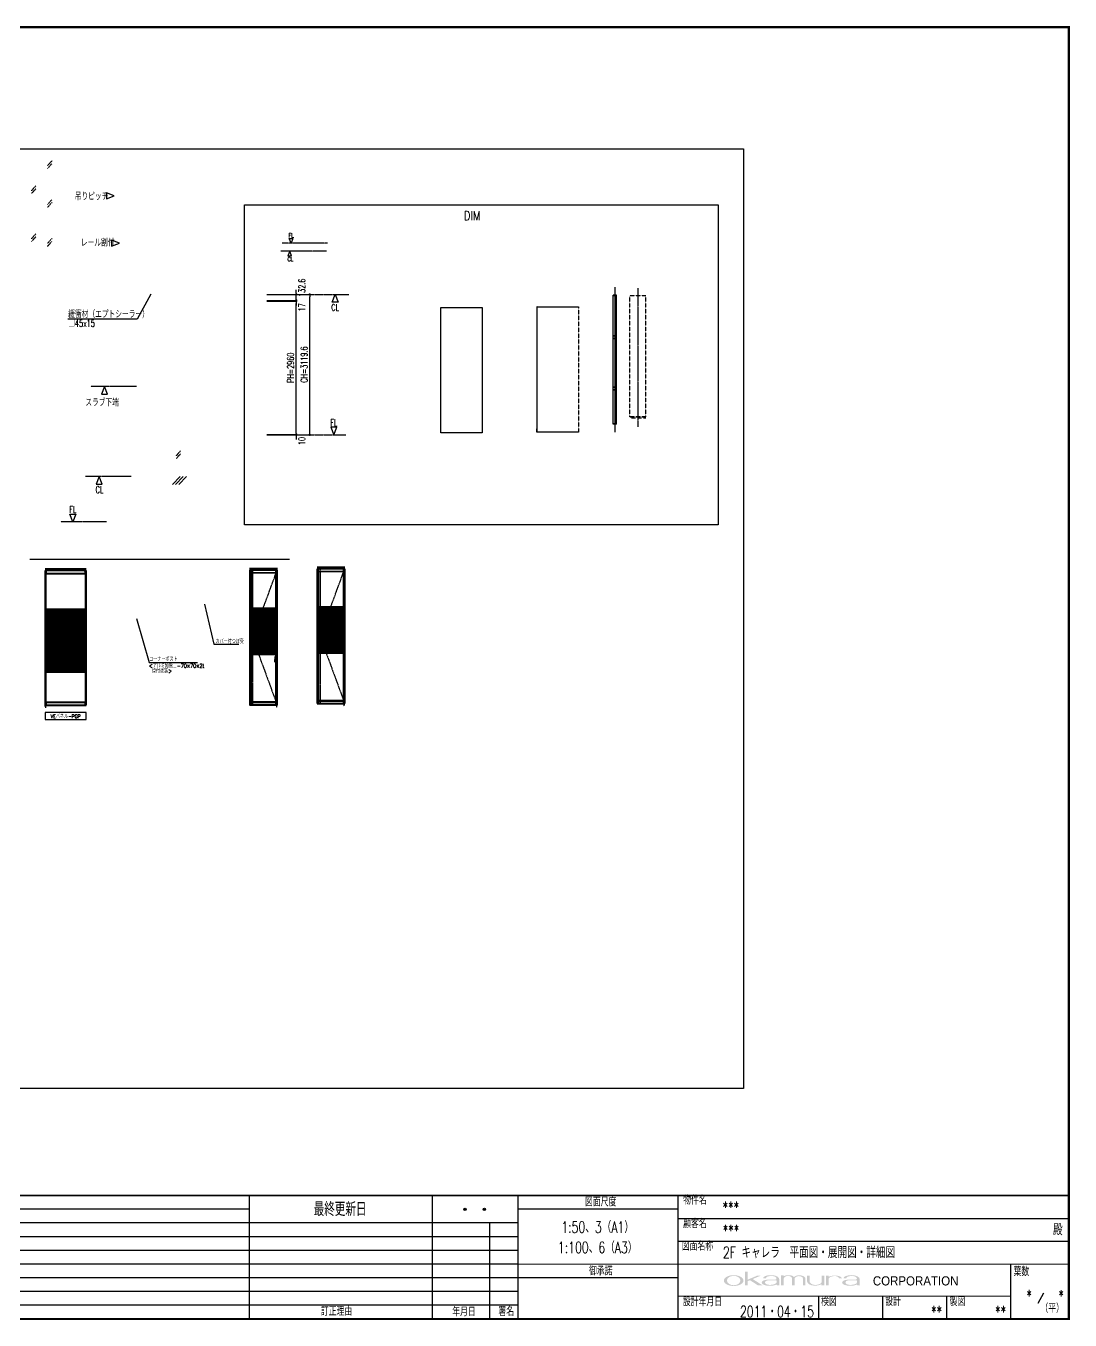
# Model space of a CAD drawing. Header units: inches. Extents: x 8146 to 48346, y -8221 to 20079.
# Drawn here: x 25509 to 48346, y -8221 to 20079 of the extents above; entities that cross this region are included whole.
import ezdxf
from ezdxf.enums import TextEntityAlignment as Align

# ---------------------------------------------------------------- set-up
doc = ezdxf.new("R2010")
doc.units = ezdxf.units.IN
doc.header["$LTSCALE"] = 10
doc.header["$MEASUREMENT"] = 0
for name, pattern in [('CENTER', [2, 1.25, -0.25, 0.25, -0.25]), ('DASHED2', [9.525, 6.35, -3.175]), ('HIDDEN', [0.375, 0.25, -0.125]), ('PHANTOM', [2.5, 1.25, -0.25, 0.25, -0.25, 0.25, -0.25])]:
    doc.linetypes.add(name, pattern=pattern)
for name, color, linetype in [('_P14_文字', 3, 'Continuous'), ('_P14_製品', 4, 'Continuous'), ('_P14_製品寸法', 9, 'Continuous'), ('_ハッチング', 7, 'Continuous'), ('_図面枠', 7, 'Continuous'), ('_基準', 1, 'CENTER'), ('_文字', 3, 'Continuous'), ('_製品', 4, 'Continuous'), ('_製品芯線', 1, 'CENTER'), ('_躯体', 8, 'PHANTOM'), ('P14_文字', 3, 'Continuous'), ('P14_製品寸法', 9, 'Continuous')]:
    doc.layers.add(name, color=color, linetype=linetype)
doc.styles.add('OKAMURA', font='simplex8.shx', dxfattribs={"width": 0.7, "bigfont": 'BIGFONT.shx'})
doc.styles.get("Standard").update_dxf_attribs({"font": 'arial.ttf'})
doc.dimstyles.new('OKAMURA-030', dxfattribs={"dimscale": 30, "dimtxt": 3, "dimasz": 1, "dimexe": 0, "dimexo": 3, "dimgap": 1, "dimtad": 1, "dimdec": 1, "dimdsep": 46, "dimtxsty": 'OKAMURA', "dimblk1": 'DOT', "dimblk2": 'DOT', "dimsah": 1, "dimcen": 0, "dimclrt": 3, "dimazin": 0, "dimtfac": 1, "dimtdec": 1, "dimtix": 1, "dimtmove": 2, "dimatfit": 3, "dimfxl": 0, "dimtolj": 1, "dimarcsym": 0})
doc.dimstyles.new('OKAMURA-050', dxfattribs={"dimscale": 50, "dimtxt": 3, "dimasz": 1, "dimexe": 0, "dimexo": 3, "dimgap": 1, "dimtad": 1, "dimdec": 8, "dimdsep": 46, "dimtxsty": 'OKAMURA', "dimblk1": 'DOT', "dimblk2": 'DOT', "dimsah": 1, "dimcen": 0, "dimclrt": 3, "dimadec": 0, "dimazin": 0, "dimtfac": 1, "dimtdec": 8, "dimtix": 1, "dimtmove": 2, "dimatfit": 3, "dimfxl": 1, "dimtolj": 1, "dimarcsym": 0})
pattern_1 = [(90, (-35, 0), (-15.9, 3e-15), [])]

# ---------------------------------------------------------------- blocks, each defined once
blk = doc.blocks.new('P14_FL_TEXT')
at = {"layer": '_基準'}
blk.add_line((0, 0), (-1000, 0), dxfattribs=at)
at = {"layer": 'P14_文字'}
blk.add_lwpolyline([(-800, 0), (-840, 102), (-760, 102)], close=True, dxfattribs=at)
at = {"layer": 'P14_文字', "lineweight": 13, "style": 'OKAMURA', "width": 0.7}
blk.add_text('FL', height=90, dxfattribs=at).set_placement((-797, 128), align=Align.CENTER)
blk = doc.blocks.new('P14_CL_TEXT')
at = {"layer": '_基準'}
blk.add_line((0, 0), (-1000, 0), dxfattribs=at)
at = {"layer": 'P14_文字'}
blk.add_lwpolyline([(-800, 0), (-840, -102), (-760, -102)], close=True, dxfattribs=at)
at = {"layer": 'P14_文字', "lineweight": 13, "style": 'OKAMURA', "width": 0.7}
blk.add_text('CL', height=90, dxfattribs=at).set_placement((-788, -218), align=Align.CENTER)
blk = doc.blocks.new('_DOT')
at = {"color": 0, "linetype": 'ByBlock'}
blk.add_line((-0.5, 0), (-1, 0), dxfattribs=at)
at = {"color": 0, "linetype": 'ByBlock', "const_width": 0.5}
blk.add_lwpolyline([(-0.25, 0, 1), (0.25, 0, 1)], format="xyb", close=True, dxfattribs=at)
blk = doc.blocks.new('*D66')
at = {"layer": '_P14_製品寸法', "color": 0, "lineweight": -2, "transparency": 16777216}
for p, q in [((150, 10), (800, 10)), ((800, 60), (800, 110)), ((800, 0), (800, 10)), ((150, 0), (800, 0)), ((800, -50), (800, -100))]:
    blk.add_line(p, q, dxfattribs=at)
at = {"layer": 'Defpoints', "color": 0, "transparency": 16777216}
for p in [(0, 10), (0, 0), (800, 10)]:
    blk.add_point(p, dxfattribs=at)
at = {"layer": '_P14_製品寸法', "color": 0, "lineweight": -2, "transparency": 16777216, "xscale": 50, "yscale": 50, "zscale": 50}
for p, rotation in [((800, 10), 270), ((800, 0), 90)]:
    blk.add_blockref('_DOT', p, dxfattribs=dict(at, rotation=rotation))
at = {"layer": '_P14_製品寸法', "color": 3, "transparency": 16777216, "insert": (925, -137.5), "char_height": 150, "attachment_point": 5, "rotation": 90, "style": 'OKAMURA'}
blk.add_mtext('\\A1;10', dxfattribs=at)
blk = doc.blocks.new('*D67')
at = {"layer": '_P14_製品寸法', "color": 0, "lineweight": -2, "transparency": 16777216}
for p, q in [((150, 2970), (800, 2970)), ((800, 60), (800, 2920)), ((150, 10), (800, 10))]:
    blk.add_line(p, q, dxfattribs=at)
at = {"layer": 'Defpoints', "color": 0, "transparency": 16777216}
for p in [(0, 2970), (800, 2970), (0, 10)]:
    blk.add_point(p, dxfattribs=at)
at = {"layer": '_P14_製品寸法', "color": 0, "lineweight": -2, "transparency": 16777216, "xscale": 50, "yscale": 50, "zscale": 50}
for p, rotation in [((800, 2970), 90), ((800, 10), 270)]:
    blk.add_blockref('_DOT', p, dxfattribs=dict(at, rotation=rotation))
at = {"layer": '_P14_製品寸法', "color": 3, "transparency": 16777216, "insert": (675, 1490), "char_height": 150, "attachment_point": 5, "rotation": 90, "style": 'OKAMURA'}
blk.add_mtext('\\A1;PH=2960', dxfattribs=at)
blk = doc.blocks.new('*D68')
at = {"layer": '_P14_製品寸法', "color": 0, "lineweight": -2, "transparency": 16777216}
for p, q in [((150, 3119.628), (1100, 3119.628)), ((1100, 50), (1100, 3069.628)), ((150, 0), (1100, 0))]:
    blk.add_line(p, q, dxfattribs=at)
at = {"layer": 'Defpoints', "color": 0, "transparency": 16777216}
for p in [(0, 3119.628), (1100, 3119.628), (0, 0)]:
    blk.add_point(p, dxfattribs=at)
at = {"layer": '_P14_製品寸法', "color": 0, "lineweight": -2, "transparency": 16777216, "xscale": 50, "yscale": 50, "zscale": 50}
for p, rotation in [((1100, 3119.628), 90), ((1100, 0), 270)]:
    blk.add_blockref('_DOT', p, dxfattribs=dict(at, rotation=rotation))
at = {"layer": '_P14_製品寸法', "color": 3, "transparency": 16777216, "insert": (975, 1559.814), "char_height": 150, "attachment_point": 5, "rotation": 90, "style": 'OKAMURA'}
blk.add_mtext('\\A1;CH=3119.6', dxfattribs=at)
blk = doc.blocks.new('*D69')
at = {"layer": '_P14_製品寸法', "color": 0, "lineweight": -2, "transparency": 16777216}
for p, q in [((150, 2987), (800, 2987)), ((150, 2970), (800, 2970)), ((800, 3037), (800, 3087)), ((800, 2970), (800, 2987)), ((800, 2920), (800, 2870))]:
    blk.add_line(p, q, dxfattribs=at)
at = {"layer": 'Defpoints', "color": 0, "transparency": 16777216}
for p in [(0, 2987), (0, 2970), (800, 2987)]:
    blk.add_point(p, dxfattribs=at)
at = {"layer": '_P14_製品寸法', "color": 0, "lineweight": -2, "transparency": 16777216, "xscale": 50, "yscale": 50, "zscale": 50}
for p, rotation in [((800, 2987), 270), ((800, 2970), 90)]:
    blk.add_blockref('_DOT', p, dxfattribs=dict(at, rotation=rotation))
at = {"layer": '_P14_製品寸法', "color": 3, "transparency": 16777216, "insert": (925, 2832.5), "char_height": 150, "attachment_point": 5, "rotation": 90, "style": 'OKAMURA'}
blk.add_mtext('\\A1;17', dxfattribs=at)
blk = doc.blocks.new('*D70')
at = {"layer": '_P14_製品寸法', "color": 0, "lineweight": -2, "transparency": 16777216}
for p, q in [((800, 3169.628), (800, 3219.628)), ((150, 3119.628), (800, 3119.628)), ((150, 2987), (800, 2987)), ((800, 2987), (800, 3119.628)), ((800, 2937), (800, 2887))]:
    blk.add_line(p, q, dxfattribs=at)
at = {"layer": 'Defpoints', "color": 0, "transparency": 16777216}
for p in [(0, 3119.628), (0, 2987), (800, 3119.628)]:
    blk.add_point(p, dxfattribs=at)
at = {"layer": '_P14_製品寸法', "color": 0, "lineweight": -2, "transparency": 16777216, "xscale": 50, "yscale": 50, "zscale": 50}
for p, rotation in [((800, 3119.628), 270), ((800, 2987), 90)]:
    blk.add_blockref('_DOT', p, dxfattribs=dict(at, rotation=rotation))
at = {"layer": '_P14_製品寸法', "color": 3, "transparency": 16777216, "insert": (925, 3267.128), "char_height": 150, "attachment_point": 5, "rotation": 90, "style": 'OKAMURA'}
blk.add_mtext('\\A1;132.6', dxfattribs=at)
blk = doc.blocks.new('*U59')
at = {"layer": '_P14_製品'}
blk.add_lwpolyline([(904, 0), (0, 0), (0, 2745), (904, 2745)], close=True, dxfattribs=at)
blk = doc.blocks.new('*U41')
at = {"layer": '_P14_製品', "linetype": 'HIDDEN'}
blk.add_line((904, 2745), (904, 0), dxfattribs=at)
at = {"layer": '_P14_製品'}
for points in [[(0, 2745), (-7, 2745), (-7, 2670), (0, 2670)], [(904, 0), (0, 0), (0, 2745), (904, 2745)], [(0, 0), (-7, 0), (-7, 75), (0, 75)]]:
    blk.add_lwpolyline(points, dxfattribs=at)
blk = doc.blocks.new('*U43')
at = {"color": 1}
blk.add_line((0, 2993), (0, -173), dxfattribs=at)
at = {"layer": '_P14_製品'}
for p, q in [((-35, 0), (-35, 2820)), ((35, 0), (35, 2820)), ((35, 1891), (-35, 1936)), ((35, 1836), (-35, 1881)), ((-35, 821), (35, 776)), ((-35, 766), (35, 721))]:
    blk.add_line(p, q, dxfattribs=at)
blk.add_lwpolyline([(35, 0), (-35, 0)], dxfattribs=at)
at = {"layer": '_製品', "color": 8, "linetype": 'HIDDEN'}
for p, q in [((35, 2800), (-35, 2800)), ((-20, 2820), (-20, 2800)), ((20, 2800), (20, 2820)), ((-35, 20), (35, 20)), ((-20, 20), (-20, 0)), ((20, 0), (20, 20))]:
    blk.add_line(p, q, dxfattribs=at)
at = {"layer": '_製品'}
blk.add_lwpolyline([(35, 2820), (-35, 2820)], dxfattribs=at)
blk = doc.blocks.new('*U45')
at = {"layer": '_製品', "color": 5, "linetype": 'HIDDEN'}
for p, q in [((0, 25), (0, 2666)), ((352, 25), (352, 2666))]:
    blk.add_line(p, q, dxfattribs=at)
for points in [[(352, 2666), (0, 2666)], [(352, 25), (0, 25)], [(0, 0), (352, 0)]]:
    blk.add_lwpolyline(points, dxfattribs=at)
at = {"layer": '_製品芯線'}
blk.add_line((176, 2838), (176, -198), dxfattribs=at)
blk = doc.blocks.new('PARTITION_FLOOR')
for p, q in [((108, 172), (-64, 0)), ((172, 172), (0, 0)), ((247, 172), (75, 0))]:
    blk.add_line(p, q)
blk = doc.blocks.new('*U54')
blk.add_line((0, 0), (5682, 0))
blk = doc.blocks.new('*U85')
blk.add_line((0, 0), (-175, 0))
at = {"layer": '_P14_文字'}
blk.add_lwpolyline([(-736, 0), (-804, 170), (-669, 170)], close=True, dxfattribs=at)
at = {"layer": '_P14_製品寸法', "color": 1, "linetype": 'CENTER'}
blk.add_line((0, 0), (-1000, 0), dxfattribs=at)
at = {"layer": '_P14_文字', "lineweight": 13, "style": 'OKAMURA', "width": 0.7}
blk.add_text('FL', height=150, dxfattribs=at).set_placement((-736, 270), align=Align.MIDDLE)
blk = doc.blocks.new('*U84')
at = {"layer": '_P14_文字'}
blk.add_lwpolyline([(-700, 0), (-767, -170), (-633, -170)], close=True, dxfattribs=at)
at = {"layer": '_基準'}
blk.add_line((0, 0), (-1000, 0), dxfattribs=at)
at = {"layer": '_P14_文字', "lineweight": 13, "style": 'OKAMURA', "width": 0.7}
blk.add_text('CL', height=150, dxfattribs=at).set_placement((-779, -364))
blk = doc.blocks.new('P_RAIL_LABEL')
at = {"layer": '_P14_文字'}
blk.add_lwpolyline([(0, 0), (-171, 67), (-171, -67)], close=True, dxfattribs=at)
at = {"layer": '_P14_文字', "lineweight": 13, "style": 'OKAMURA', "width": 0.7}
blk.add_text('レール割付', height=150, dxfattribs=at).set_placement((-842, -70))
blk = doc.blocks.new('P_ROD_LABEL')
at = {"layer": '_P14_文字'}
blk.add_lwpolyline([(0, 0), (-170, 67), (-170, -67)], close=True, dxfattribs=at)
at = {"layer": '_P14_文字', "lineweight": 13, "style": 'OKAMURA', "width": 0.7}
blk.add_text('吊りピッチ', height=150, dxfattribs=at).set_placement((-497, 0), align=Align.MIDDLE)
blk = doc.blocks.new('*U86')
at = {"layer": '_P14_文字'}
blk.add_lwpolyline([(-700, 0), (-767, -170), (-633, -170)], close=True, dxfattribs=at)
at = {"layer": '_基準'}
blk.add_line((0, 0), (-1000, 0), dxfattribs=at)
at = {"layer": '_P14_文字', "lineweight": 13, "style": 'OKAMURA', "width": 0.7}
blk.add_text('スラブ下端', height=150, dxfattribs=at).set_placement((-1118, -433))
blk = doc.blocks.new('P_WALL')
at = {"layer": '_躯体'}
for p, q in [((0, 63), (-95, -44)), ((0, 0), (-95, -107))]:
    blk.add_line(p, q, dxfattribs=at)
blk = doc.blocks.new('*U58')
for p in [(0, 1500), (0, 450)]:
    blk.add_blockref('P_WALL', p)
blk = doc.blocks.new('p18')
at = {"layer": '_図面枠', "linetype": 'Continuous'}
h = blk.add_hatch(color=7, dxfattribs=at)
edge = h.paths.add_edge_path()
edge.add_ellipse((656.35, 16.81), major_axis=(-4.3, 0), ratio=0.54777, start_angle=0, end_angle=360)
edge = h.paths.add_edge_path(flags=16)
edge.add_ellipse((656.35, 16.81), major_axis=(-2.96, 0), ratio=0.693584, start_angle=0, end_angle=360)
h.paths.add_polyline_path([(664.66, 17.47), (668.1, 18.92), (666.56, 18.92), (662.5, 17.2), (662.51, 20.72), (661.35, 20.72), (661.35, 14.72), (662.51, 14.72), (662.51, 16.55), (663.49, 16.97), (666.91, 14.72), (668.96, 14.72)])
edge = h.paths.add_edge_path()
edge.add_spline(control_points=[(676.26, 15.22), (676.26, 15.22), (676.26, 17.51), (676.26, 17.51)], knot_values=[0, 0, 0, 0, 1, 1, 1, 1], degree=3, periodic=0)
edge.add_spline(control_points=[(676.26, 17.51), (676.26, 18.11), (675.3, 19.17), (672.72, 19.17)], knot_values=[1, 1, 1, 1, 2, 2, 2, 2], degree=3, periodic=0)
edge.add_spline(control_points=[(672.72, 19.17), (670.78, 19.17), (669.21, 18.67), (669.21, 17.73)], knot_values=[2, 2, 2, 2, 3, 3, 3, 3], degree=3, periodic=0)
edge.add_line((669.21, 17.73), (670.42, 17.73))
edge.add_spline(control_points=[(670.42, 17.73), (670.42, 17.89), (670.53, 18.83), (672.75, 18.83)], knot_values=[5, 5, 5, 5, 6, 6, 6, 6], degree=3, periodic=0)
edge.add_spline(control_points=[(672.75, 18.83), (674.87, 18.83), (674.98, 18.01), (675.06, 17.73)], knot_values=[6, 6, 6, 6, 7, 7, 7, 7], degree=3, periodic=0)
edge.add_spline(control_points=[(675.06, 17.73), (675.06, 17.73), (675.11, 17.5), (675.02, 17.39)], knot_values=[7, 7, 7, 7, 8, 8, 8, 8], degree=3, periodic=0)
edge.add_spline(control_points=[(675.02, 17.39), (674.89, 17.22), (674.39, 17.22), (674.39, 17.22)], knot_values=[8, 8, 8, 8, 9, 9, 9, 9], degree=3, periodic=0)
edge.add_spline(control_points=[(674.39, 17.22), (673.93, 17.13), (670.82, 17.15), (670.82, 17.15)], knot_values=[9, 9, 9, 9, 10, 10, 10, 10], degree=3, periodic=0)
edge.add_spline(control_points=[(670.82, 17.15), (670.08, 17.15), (668.59, 16.77), (668.59, 15.89)], knot_values=[10, 10, 10, 10, 11, 11, 11, 11], degree=3, periodic=0)
edge.add_spline(control_points=[(668.59, 15.89), (668.59, 15.13), (670.18, 14.52), (672.15, 14.52)], knot_values=[11, 11, 11, 11, 12, 12, 12, 12], degree=3, periodic=0)
edge.add_spline(control_points=[(672.15, 14.52), (673.24, 14.52), (674.22, 14.71), (674.88, 15.01)], knot_values=[12, 12, 12, 12, 13, 13, 13, 13], degree=3, periodic=0)
edge.add_spline(control_points=[(674.88, 15.01), (674.88, 15.01), (675.02, 15.08), (675.06, 14.98)], knot_values=[13, 13, 13, 13, 14, 14, 14, 14], degree=3, periodic=0)
edge.add_spline(control_points=[(675.06, 14.98), (675.09, 14.87), (675.22, 14.75), (675.36, 14.75), (675.51, 14.75), (676.3, 14.75), (676.3, 14.75)], knot_values=[14, 14, 14, 14, 15, 15, 15, 16, 16, 16, 16], degree=3, periodic=0)
edge.add_spline(control_points=[(676.3, 14.75), (676.3, 14.75), (676.37, 14.75), (676.37, 14.79), (676.37, 14.84), (676.26, 15.09), (676.26, 15.22)], knot_values=[16, 16, 16, 16, 17, 17, 17, 18, 18, 18, 18], degree=3, periodic=0)
edge = h.paths.add_edge_path(flags=16)
edge.add_spline(control_points=[(670.06, 15.97), (670.06, 16.26), (670.35, 16.87), (671.31, 16.87)], knot_values=[3, 3, 3, 3, 4, 4, 4, 4], degree=3, periodic=0)
edge.add_spline(control_points=[(671.31, 16.87), (671.31, 16.87), (674.93, 16.87), (674.93, 16.87)], knot_values=[4, 4, 4, 4, 5, 5, 5, 5], degree=3, periodic=0)
edge.add_spline(control_points=[(674.93, 16.87), (675.02, 16.87), (675.09, 16.8), (675.09, 16.72)], knot_values=[5, 5, 5, 5, 6, 6, 6, 6], degree=3, periodic=0)
edge.add_spline(control_points=[(675.09, 16.72), (675.09, 16.72), (675.09, 16.72), (675.09, 16.72)], knot_values=[6, 6, 6, 6, 7, 7, 7, 7], degree=3, periodic=0)
edge.add_spline(control_points=[(675.09, 16.72), (675.09, 16.72), (675.09, 15.97), (675.09, 15.97)], knot_values=[0, 0, 0, 0, 1, 1, 1, 1], degree=3, periodic=0)
edge.add_spline(control_points=[(675.09, 15.97), (675.09, 15.37), (673.57, 14.9), (672.22, 14.9)], knot_values=[1, 1, 1, 1, 2, 2, 2, 2], degree=3, periodic=0)
edge.add_spline(control_points=[(672.22, 14.9), (671.02, 14.9), (670.06, 15.37), (670.06, 15.97)], knot_values=[2, 2, 2, 2, 3, 3, 3, 3], degree=3, periodic=0)
edge = h.paths.add_edge_path()
edge.add_spline(control_points=[(678.22, 17.51), (678.24, 18.31), (679.09, 18.82), (680.09, 18.82)], knot_values=[8, 8, 8, 8, 9, 9, 9, 9], degree=3, periodic=0)
edge.add_spline(control_points=[(680.09, 18.82), (681.11, 18.82), (681.88, 18.27), (681.88, 17.77)], knot_values=[9, 9, 9, 9, 10, 10, 10, 10], degree=3, periodic=0)
edge.add_spline(control_points=[(681.88, 17.77), (681.88, 17.77), (681.88, 14.72), (681.88, 14.72)], knot_values=[10, 10, 10, 10, 11, 11, 11, 11], degree=3, periodic=0)
edge.add_spline(control_points=[(681.88, 14.72), (681.88, 14.72), (682.99, 14.72), (682.99, 14.72)], knot_values=[11, 11, 11, 11, 12, 12, 12, 12], degree=3, periodic=0)
edge.add_spline(control_points=[(682.99, 14.72), (682.99, 14.72), (682.99, 17.65), (682.99, 17.65)], knot_values=[12, 12, 12, 12, 13, 13, 13, 13], degree=3, periodic=0)
edge.add_spline(control_points=[(682.99, 17.65), (682.99, 17.65), (682.99, 17.65), (682.99, 17.65)], knot_values=[13, 13, 13, 13, 13.99999, 13.99999, 13.99999, 13.99999], degree=3, periodic=0)
edge.add_spline(control_points=[(682.99, 17.65), (682.99, 18.08), (683.82, 18.76), (684.83, 18.76)], knot_values=[14, 14, 14, 14, 15, 15, 15, 15], degree=3, periodic=0)
edge.add_spline(control_points=[(684.83, 18.76), (685.85, 18.76), (686.62, 18.31), (686.62, 17.8)], knot_values=[15, 15, 15, 15, 16, 16, 16, 16], degree=3, periodic=0)
edge.add_spline(control_points=[(686.62, 17.8), (686.62, 17.8), (686.62, 14.71), (686.62, 14.71)], knot_values=[16, 16, 16, 16, 17, 17, 17, 17], degree=3, periodic=0)
edge.add_spline(control_points=[(686.62, 14.71), (686.62, 14.71), (687.73, 14.71), (687.73, 14.71)], knot_values=[17, 17, 17, 17, 18, 18, 18, 18], degree=3, periodic=0)
edge.add_spline(control_points=[(687.73, 14.71), (687.73, 14.71), (687.73, 17.81), (687.73, 17.81)], knot_values=[18, 18, 18, 18, 19, 19, 19, 19], degree=3, periodic=0)
edge.add_spline(control_points=[(687.73, 17.81), (687.73, 18.33), (686.53, 19.13), (685.11, 19.13)], knot_values=[19, 19, 19, 19, 20, 20, 20, 20], degree=3, periodic=0)
edge.add_spline(control_points=[(685.11, 19.13), (684.1, 19.13), (683.18, 18.79), (682.75, 18.35)], knot_values=[0, 0, 0, 0, 1, 1, 1, 1], degree=3, periodic=0)
edge.add_spline(control_points=[(682.75, 18.35), (682.32, 18.9), (681.51, 19.16), (680.37, 19.16)], knot_values=[1, 1, 1, 1, 2, 2, 2, 2], degree=3, periodic=0)
edge.add_spline(control_points=[(680.37, 19.16), (679.61, 19.16), (678.81, 19), (678.24, 18.74)], knot_values=[2, 2, 2, 2, 3, 3, 3, 3], degree=3, periodic=0)
edge.add_spline(control_points=[(678.24, 18.74), (678.24, 18.74), (678.24, 19.07), (678.24, 19.07)], knot_values=[3, 3, 3, 3, 4, 4, 4, 4], degree=3, periodic=0)
edge.add_spline(control_points=[(678.24, 19.07), (678.24, 19.07), (677.06, 19.07), (677.06, 19.07)], knot_values=[4, 4, 4, 4, 5, 5, 5, 5], degree=3, periodic=0)
edge.add_spline(control_points=[(677.06, 19.07), (677.06, 19.07), (677.06, 14.72), (677.06, 14.72)], knot_values=[5, 5, 5, 5, 6, 6, 6, 6], degree=3, periodic=0)
edge.add_spline(control_points=[(677.06, 14.72), (677.06, 14.72), (678.22, 14.72), (678.22, 14.72)], knot_values=[6, 6, 6, 6, 7, 7, 7, 7], degree=3, periodic=0)
edge.add_spline(control_points=[(678.22, 14.72), (678.22, 14.72), (678.22, 17.51), (678.22, 17.51)], knot_values=[7, 7, 7, 7, 8, 8, 8, 8], degree=3, periodic=0)
edge = h.paths.add_edge_path()
edge.add_spline(control_points=[(689.57, 16.35), (689.57, 16.35), (689.57, 18.89), (689.57, 18.89)], knot_values=[3, 3, 3, 3, 4, 4, 4, 4], degree=3, periodic=0)
edge.add_spline(control_points=[(689.57, 18.89), (689.57, 18.89), (688.46, 18.89), (688.46, 18.89)], knot_values=[4, 4, 4, 4, 5, 5, 5, 5], degree=3, periodic=0)
edge.add_spline(control_points=[(688.46, 18.89), (688.46, 18.89), (688.46, 16.46), (688.46, 16.46)], knot_values=[5, 5, 5, 5, 6, 6, 6, 6], degree=3, periodic=0)
edge.add_spline(control_points=[(688.46, 16.46), (688.46, 15.53), (689.96, 14.56), (691.9, 14.56)], knot_values=[6, 6, 6, 6, 7, 7, 7, 7], degree=3, periodic=0)
edge.add_spline(control_points=[(691.9, 14.56), (692.86, 14.56), (694.01, 14.84), (694.77, 15.22)], knot_values=[7, 7, 7, 7, 8, 8, 8, 8], degree=3, periodic=0)
edge.add_spline(control_points=[(694.77, 15.22), (694.77, 15.22), (694.76, 14.71), (694.76, 14.71)], knot_values=[8, 8, 8, 8, 9, 9, 9, 9], degree=3, periodic=0)
edge.add_spline(control_points=[(694.76, 14.71), (694.76, 14.71), (695.94, 14.71), (695.94, 14.71)], knot_values=[9, 9, 9, 9, 10, 10, 10, 10], degree=3, periodic=0)
edge.add_spline(control_points=[(695.94, 14.71), (695.94, 14.71), (695.94, 18.89), (695.94, 18.89)], knot_values=[10, 10, 10, 10, 11, 11, 11, 11], degree=3, periodic=0)
edge.add_spline(control_points=[(695.94, 18.89), (695.94, 18.89), (694.78, 18.89), (694.78, 18.89)], knot_values=[11, 11, 11, 11, 12, 12, 12, 12], degree=3, periodic=0)
edge.add_spline(control_points=[(694.78, 18.89), (694.78, 18.89), (694.78, 16.01), (694.78, 16.01)], knot_values=[0, 0, 0, 0, 1, 1, 1, 1], degree=3, periodic=0)
edge.add_spline(control_points=[(694.78, 16.01), (694.69, 15.42), (693.28, 14.88), (692.1, 14.88)], knot_values=[1, 1, 1, 1, 2, 2, 2, 2], degree=3, periodic=0)
edge.add_spline(control_points=[(692.1, 14.88), (690.41, 14.88), (689.57, 15.85), (689.57, 16.35)], knot_values=[2, 2, 2, 2, 3, 3, 3, 3], degree=3, periodic=0)
edge = h.paths.add_edge_path()
edge.add_spline(control_points=[(697.85, 17.5), (697.85, 17.5), (697.86, 17.5), (697.86, 17.5)], knot_values=[6, 6, 6, 6, 6.99999, 6.99999, 6.99999, 6.99999], degree=3, periodic=0)
edge.add_spline(control_points=[(697.86, 17.5), (697.86, 18.11), (699.07, 18.79), (700.55, 18.79)], knot_values=[7, 7, 7, 7, 8, 8, 8, 8], degree=3, periodic=0)
edge.add_spline(control_points=[(700.55, 18.79), (701.81, 18.79), (702.29, 18.22), (702.44, 17.73)], knot_values=[8, 8, 8, 8, 9, 9, 9, 9], degree=3, periodic=0)
edge.add_spline(control_points=[(702.44, 17.73), (702.44, 17.73), (703.75, 17.73), (703.75, 17.73)], knot_values=[9, 9, 9, 9, 10, 10, 10, 10], degree=3, periodic=0)
edge.add_spline(control_points=[(703.75, 17.73), (703.51, 18.42), (702.69, 18.97), (700.56, 18.97)], knot_values=[10, 10, 10, 10, 11, 11, 11, 11], degree=3, periodic=0)
edge.add_spline(control_points=[(700.56, 18.97), (699.45, 18.97), (698.49, 18.76), (697.85, 18.45)], knot_values=[0, 0, 0, 0, 1, 1, 1, 1], degree=3, periodic=0)
edge.add_spline(control_points=[(697.85, 18.45), (697.85, 18.45), (697.85, 18.88), (697.85, 18.88)], knot_values=[1, 1, 1, 1, 2, 2, 2, 2], degree=3, periodic=0)
edge.add_spline(control_points=[(697.85, 18.88), (697.85, 18.88), (696.71, 18.88), (696.71, 18.88)], knot_values=[2, 2, 2, 2, 3, 3, 3, 3], degree=3, periodic=0)
edge.add_spline(control_points=[(696.71, 18.88), (696.71, 18.88), (696.71, 14.72), (696.71, 14.72)], knot_values=[3, 3, 3, 3, 4, 4, 4, 4], degree=3, periodic=0)
edge.add_spline(control_points=[(696.71, 14.72), (696.71, 14.72), (697.85, 14.72), (697.85, 14.72)], knot_values=[4, 4, 4, 4, 5, 5, 5, 5], degree=3, periodic=0)
edge.add_spline(control_points=[(697.85, 14.72), (697.85, 14.72), (697.85, 17.5), (697.85, 17.5)], knot_values=[5, 5, 5, 5, 6, 6, 6, 6], degree=3, periodic=0)
edge = h.paths.add_edge_path()
edge.add_spline(control_points=[(711.44, 15.22), (711.44, 15.22), (711.44, 17.51), (711.44, 17.51)], knot_values=[0, 0, 0, 0, 1, 1, 1, 1], degree=3, periodic=0)
edge.add_spline(control_points=[(711.44, 17.51), (711.44, 18.11), (710.48, 19.17), (707.9, 19.17)], knot_values=[1, 1, 1, 1, 2, 2, 2, 2], degree=3, periodic=0)
edge.add_spline(control_points=[(707.9, 19.17), (705.96, 19.17), (704.39, 18.67), (704.39, 17.73)], knot_values=[2, 2, 2, 2, 3, 3, 3, 3], degree=3, periodic=0)
edge.add_line((704.39, 17.73), (705.6, 17.73))
edge.add_spline(control_points=[(705.6, 17.73), (705.6, 17.89), (705.71, 18.83), (707.93, 18.83)], knot_values=[5, 5, 5, 5, 6, 6, 6, 6], degree=3, periodic=0)
edge.add_spline(control_points=[(707.93, 18.83), (710.05, 18.83), (710.16, 18.01), (710.24, 17.73)], knot_values=[6, 6, 6, 6, 7, 7, 7, 7], degree=3, periodic=0)
edge.add_spline(control_points=[(710.24, 17.73), (710.24, 17.73), (710.29, 17.5), (710.21, 17.39)], knot_values=[7, 7, 7, 7, 8, 8, 8, 8], degree=3, periodic=0)
edge.add_spline(control_points=[(710.21, 17.39), (710.07, 17.22), (709.57, 17.22), (709.57, 17.22)], knot_values=[8, 8, 8, 8, 9, 9, 9, 9], degree=3, periodic=0)
edge.add_spline(control_points=[(709.57, 17.22), (709.11, 17.13), (706, 17.15), (706, 17.15)], knot_values=[9, 9, 9, 9, 10, 10, 10, 10], degree=3, periodic=0)
edge.add_spline(control_points=[(706, 17.15), (705.27, 17.15), (703.77, 16.77), (703.77, 15.89)], knot_values=[10, 10, 10, 10, 11, 11, 11, 11], degree=3, periodic=0)
edge.add_spline(control_points=[(703.77, 15.89), (703.77, 15.13), (705.36, 14.52), (707.33, 14.52)], knot_values=[11, 11, 11, 11, 12, 12, 12, 12], degree=3, periodic=0)
edge.add_spline(control_points=[(707.33, 14.52), (708.42, 14.52), (709.4, 14.71), (710.06, 15.01)], knot_values=[12, 12, 12, 12, 13, 13, 13, 13], degree=3, periodic=0)
edge.add_spline(control_points=[(710.06, 15.01), (710.06, 15.01), (710.2, 15.08), (710.24, 14.98)], knot_values=[13, 13, 13, 13, 14, 14, 14, 14], degree=3, periodic=0)
edge.add_spline(control_points=[(710.24, 14.98), (710.27, 14.87), (710.4, 14.75), (710.55, 14.75), (710.69, 14.75), (711.48, 14.75), (711.48, 14.75)], knot_values=[14, 14, 14, 14, 15, 15, 15, 16, 16, 16, 16], degree=3, periodic=0)
edge.add_spline(control_points=[(711.48, 14.75), (711.48, 14.75), (711.56, 14.75), (711.56, 14.79), (711.56, 14.84), (711.44, 15.09), (711.44, 15.22)], knot_values=[16, 16, 16, 16, 17, 17, 17, 18, 18, 18, 18], degree=3, periodic=0)
edge = h.paths.add_edge_path(flags=16)
edge.add_spline(control_points=[(710.27, 15.97), (710.27, 15.97), (710.27, 16.72), (710.27, 16.72)], knot_values=[0, 0, 0, 0, 1, 1, 1, 1], degree=3, periodic=0)
edge.add_spline(control_points=[(710.27, 16.72), (710.27, 16.8), (710.2, 16.87), (710.11, 16.87)], knot_values=[5, 5, 5, 5, 6, 6, 6, 6], degree=3, periodic=0)
edge.add_spline(control_points=[(710.11, 16.87), (710.11, 16.87), (706.49, 16.87), (706.49, 16.87)], knot_values=[4, 4, 4, 4, 5, 5, 5, 5], degree=3, periodic=0)
edge.add_spline(control_points=[(706.49, 16.87), (705.54, 16.87), (705.24, 16.26), (705.24, 15.97)], knot_values=[3, 3, 3, 3, 4, 4, 4, 4], degree=3, periodic=0)
edge.add_spline(control_points=[(705.24, 15.97), (705.24, 15.37), (706.2, 14.9), (707.4, 14.9)], knot_values=[2, 2, 2, 2, 3, 3, 3, 3], degree=3, periodic=0)
edge.add_spline(control_points=[(707.4, 14.9), (708.75, 14.9), (710.27, 15.37), (710.27, 15.97)], knot_values=[1, 1, 1, 1, 2, 2, 2, 2], degree=3, periodic=0)
at = {"layer": '_図面枠', "color": 7, "linetype": 'Continuous'}
for p, q in [((524.5, 54), (524.5, 0)), ((444.5, 48), (0, 48)), ((632, 48), (562, 48)), ((562, 42), (0, 42)), ((549.5, 42), (549.5, 0)), ((562, 36), (0, 36)), ((562, 30), (0, 30)), ((444.5, 24), (0, 24)), ((562, 24), (444.5, 24)), ((632, 18), (0, 18)), ((562, 12), (0, 12)), ((789.56, 6.99), (791.94, 11.38)), ((562, 6), (0, 6)), ((693.5, 10), (693.5, 0)), ((721.5, 10), (721.5, 0)), ((749.5, 10), (749.5, 0))]:
    blk.add_line(p, q, dxfattribs=at)
at = {"layer": '_図面枠', "color": 7}
for p, q in [((632, 44), (803, 44)), ((632, 34), (803, 34))]:
    blk.add_line(p, q, dxfattribs=at)
at = {"layer": '_図面枠', "color": 7, "const_width": 1}
blk.add_lwpolyline([(803, 565), (0, 565), (0, 0), (803, 0)], close=True, dxfattribs=at)
at = {"layer": '_図面枠', "color": 7}
for points, const_width in [([(0, 54), (803, 54)], 0.7), ([(562, 24), (803, 24)], 0.5), ([(632, 10), (777.5, 10)], 0.5)]:
    blk.add_lwpolyline(points, dxfattribs=dict(at, const_width=const_width))
at = {"layer": '_図面枠', "color": 7, "linetype": 'Continuous', "const_width": 0.5}
for points in [[(444.5, 54), (444.5, 0)], [(562, 54), (562, 0)], [(632, 54), (632, 0)], [(777.5, 24), (777.5, 0)]]:
    blk.add_lwpolyline(points, dxfattribs=at)
at = {"layer": '_図面枠', "color": 7, "linetype": 'Continuous'}
for centre, radius in [((538.84, 48.01), 0.5), ((538.84, 48.01), 0.25), ((547.34, 48.01), 0.5), ((547.34, 48.01), 0.25)]:
    blk.add_circle(centre, radius, dxfattribs=at)
at = {"layer": '_図面枠', "color": 3, "style": 'OKAMURA', "width": 0.7}
for s, height, p in [('最終更新日', 6, (472.65, 45.02)), ('図面尺度 ', 3.5, (591.31, 49.3)), ('物件名 ', 3.5, (634.27, 50.08)), ('顧客名 ', 3.5, (634.27, 39.81)), ('殿', 5, (796, 36.61)), ('図面名称 ', 3.5, (633.67, 29.99)), ('御承諾', 3.5, (593.08, 19.09)), ('葉数 ', 3.5, (778.75, 18.84)), ('設計年月日 ', 3.5, (634.13, 5.63)), ('検図 ', 3.5, (694.58, 5.77)), ('設計 ', 3.5, (722.64, 5.77)), ('製図 ', 3.5, (750.84, 5.77)), ('訂正理由 ', 3.5, (475.81, 1.46)), ('年月日 ', 3.5, (533.25, 1.26)), ('署名 ', 3.5, (553.44, 1.4))]:
    blk.add_text(s, height=height, dxfattribs=at).set_placement(p)
at = {"layer": '_図面枠', "color": 7, "linetype": 'Continuous', "width": 0.9}
blk.add_text('CORPORATION', height=4, dxfattribs=at).set_placement((717.23, 14.67))
at = {"layer": '_図面枠', "color": 3, "style": 'OKAMURA', "width": 0.7, "flags": 8}
for tag, p, height in [('備考欄01', (3, 49.5), 3.5), ('BUKKENNAME', (651.52, 46.4), 5), ('備考欄02', (3, 43.5), 3.5), ('備考欄03', (3, 37.5), 3.5), ('図面更新内容01', (447.5, 37.5), 3), ('KOKYAKUNAME', (651.57, 36.24), 5), ('備考欄04', (3, 31.5), 3.5), ('図面更新内容02', (447.5, 31.5), 3), ('備考欄05', (3, 25.5), 3.5), ('図面更新内容03', (447.5, 25.5), 3), ('ZUMENNAME(FREE_INPUT)', (651.66, 26.61), 5), ('備考欄06', (3, 19.5), 3.5), ('図面更新内容04', (447.5, 19.5), 3), ('備考欄07', (3, 13.5), 3.5), ('備考欄08', (3, 7.5), 3.5), ('図面更新内容05', (447.5, 13.5), 3), ('図面更新内容06', (447.5, 7.5), 3), ('備考欄09', (3, 1.5), 3.5)]:
    blk.add_attdef(tag, p, '', height=height, dxfattribs=at)
for tag, height, p in [('最終更新年', 4, (536.84, 46)), ('最終更新月', 4, (545.34, 46)), ('最終更新日', 4, (553.84, 46)), ('YOUSUU-KO', 5, (786.75, 7.74)), ('YOUSUU', 5, (800.8, 7.67)), ('SYODAKU-DATE', 5, (629.18, 4.9)), ('SEKKEI-DATE', 5, (691.5, 0.75)), ('KENZU', 5, (719.5, 0.75)), ('SEKKEI', 5, (747.5, 0.75)), ('SEIZU', 5, (775.5, 0.75))]:
    blk.add_attdef(tag, text='', height=height, dxfattribs=at).set_placement(p, align=Align.RIGHT)
for tag, height, p in [('図面更新日01', 3, (537, 37.5)), ('更新者名01', 3, (555.75, 37.5)), ('ZUMENSCALE', 5, (596.84, 37.68)), ('図面更新日02', 3, (537, 31.5)), ('更新者名02', 3, (555.75, 31.5)), ('図面更新日03', 3, (537, 25.5)), ('更新者名03', 3, (555.75, 25.5)), ('ZUMENSCALE02', 5, (596.84, 28.78)), ('図面更新日04', 3, (537, 19.5)), ('更新者名04', 3, (555.75, 19.5)), ('図面更新日05', 3, (537, 13.5)), ('SYODAKUCHECK', 8, (577.3, 4.9)), ('更新者名05', 3, (555.75, 13.5)), ('図面更新日06', 3, (537, 7.5)), ('更新者名06', 3, (555.75, 7.5))]:
    blk.add_attdef(tag, text='', height=height, dxfattribs=at).set_placement(p, align=Align.CENTER)
at = {"layer": 'Defpoints', "style": 'OKAMURA', "width": 0.7, "flags": 8}
blk.add_attdef('ZUWAKUTYPE', text='', height=3.5, dxfattribs=at).set_placement((800.8, 2.77), align=Align.RIGHT)
blk = doc.blocks.new('P14_FRAME')
at = {"layer": '_図面枠', "xscale": 50, "yscale": 50, "zscale": 50}
blk.add_blockref('p18', (0, 0), dxfattribs=at).add_auto_attribs({'ZUMENSCALE': '1:50、3（A1）', 'ZUMENSCALE02': '1:100、6（A3）', 'BUKKENNAME': '***', 'KOKYAKUNAME': '***', 'ZUMENNAME(FREE_INPUT)': '2F キャレラ\u3000平面図・展開図・詳細図', 'SEKKEI-DATE': '2011・04・15', 'SEKKEI': '**', 'SEIZU': '**', 'YOUSUU-KO': '*', 'YOUSUU': '*', 'ZUWAKUTYPE': '（平）'})
blk = doc.blocks.new('*U98')
at = {"layer": '_ハッチング'}
h = blk.add_hatch(dxfattribs=at)
h.set_pattern_fill('ANSI31', color=5, scale=5, angle=45, style=0)
h.set_pattern_definition([(90, (-2100, -8700), (-15.875, 3e-15), [])])
h.paths.add_polyline_path([(25, 2085), (875, 2085), (875, 755), (25, 755)])
at = {"layer": '_ハッチング', "color": 5}
blk.add_lwpolyline([(25, 2085), (875, 2085), (875, 755), (25, 755)], close=True, dxfattribs=at)
at = {"layer": '_基準'}
blk.add_line((12, 87), (12, -49), dxfattribs=at)
at = {"layer": '_製品'}
for p, q in [((0, 3000), (900, 3000)), ((0, 2970), (900, 2970)), ((0, 0), (900, 0))]:
    blk.add_line(p, q, dxfattribs=at)
for points in [[(0, 10), (900, 10), (900, 2953), (0, 2953)], [(2, 2953), (898, 2953), (898, 10), (2, 10)], [(21, 2953), (879, 2953), (879, 10), (21, 10)], [(875, 10), (25, 10), (25, 2953), (875, 2953)], [(25, 2885), (875, 2885), (875, 2953), (25, 2953)], [(25, 2898), (875, 2898), (875, 2953), (25, 2953)], [(25, 2115), (875, 2115), (875, 2085), (25, 2085)], [(875, 2102), (25, 2102), (25, 2098), (875, 2098)], [(25, 755), (875, 755), (875, 725), (25, 725)], [(875, 742), (25, 742), (25, 738), (875, 738)], [(25, 10), (875, 10), (875, 73), (25, 73)], [(875, 60), (25, 60), (25, 73), (875, 73)]]:
    blk.add_lwpolyline(points, close=True, dxfattribs=at)
at = {"layer": '_製品', "color": 6, "linetype": 'HIDDEN'}
for points in [[(27, 2979), (53, 2979, 0.414214), (55, 2981), (55, 2988, 0.414214), (53, 2990), (27, 2990, 0.414214), (25, 2988), (25, 2981, 0.414214)], [(873, 2979), (847, 2979, -0.414214), (845, 2981), (845, 2988, -0.414214), (847, 2990), (873, 2990, -0.414214), (875, 2988), (875, 2981, -0.414214)]]:
    blk.add_lwpolyline(points, format="xyb", close=True, dxfattribs=at)
for points in [[(36, 2939), (44, 2939), (44, 2979), (36, 2979)], [(864, 2939), (856, 2939), (856, 2979), (864, 2979)]]:
    blk.add_lwpolyline(points, close=True, dxfattribs=at)
at = {"layer": '_製品', "color": 2, "linetype": 'DASHED2', "ltscale": 0.3}
blk.add_lwpolyline([(5, 10), (19, 10), (19, -18), (5, -18)], close=True, dxfattribs=at)
blk = doc.blocks.new('*U102')
for p in [(95.4479, 2150), (95.4479, 1300), (95.4479, 1300), (95.4479, 450)]:
    blk.add_blockref('P_WALL', p)
blk = doc.blocks.new('*U119')
at = {"layer": '_ハッチング'}
h = blk.add_hatch(dxfattribs=at)
h.set_pattern_fill('ANSI31', color=5, scale=5, angle=45, style=0)
h.set_pattern_definition(pattern_1)
h.paths.add_polyline_path([(29, 1140), (29, 2095), (571, 2095), (571, 1140)])
at = {"layer": '_ハッチング', "color": 5}
blk.add_lwpolyline([(29, 1140), (29, 2095), (571, 2095), (571, 1140)], close=True, dxfattribs=at)
at = {"layer": '_基準'}
for p, q in [((60, 2953), (60, 10)), ((60, 1481), (600, 10)), ((584, 87), (584, -49))]:
    blk.add_line(p, q, dxfattribs=at)
blk.add_lwpolyline([(60, 1481), (600, 2953)], dxfattribs=at)
at = {"layer": '_製品'}
for p, q in [((548, 1051), (548, 1000)), ((548, 949), (548, 1000)), ((570, 1060), (552, 1056)), ((570, 940), (552, 944)), ((571, 1059), (571, 1000)), ((571, 941), (571, 1000)), ((-5, 0), (605, 0))]:
    blk.add_line(p, q, dxfattribs=at)
for points in [[(-5, 3000), (605, 3000)], [(605, 2970), (-5, 2970)]]:
    blk.add_lwpolyline(points, dxfattribs=at)
for points in [[(600, 10), (0, 10), (0, 2953), (600, 2953)], [(594, 2953), (6, 2953), (6, 10), (594, 10)], [(575, 2953), (25, 2953), (25, 10), (575, 10)], [(29, 10), (571, 10), (571, 2953), (29, 2953)], [(571, 2885), (29, 2885), (29, 2953), (571, 2953)], [(571, 2898), (29, 2898), (29, 2953), (571, 2953)], [(571, 2125), (29, 2125), (29, 2095), (571, 2095)], [(29, 2112), (571, 2112), (571, 2108), (29, 2108)], [(571, 1140), (29, 1140), (29, 1110), (571, 1110)], [(29, 1127), (571, 1127), (571, 1123), (29, 1123)], [(571, 10), (29, 10), (29, 73), (571, 73)], [(29, 60), (571, 60), (571, 73), (29, 73)]]:
    blk.add_lwpolyline(points, close=True, dxfattribs=at)
at = {"layer": '_製品', "color": 2, "linetype": 'DASHED2', "ltscale": 0.3}
blk.add_lwpolyline([(592, 10), (577, 10), (577, -18), (592, -18)], close=True, dxfattribs=at)
at = {"layer": '_製品'}
for centre, radius, start, end in [((552, 1051), 4.48, 96.9065, 179.2555), ((553, 949), 5, 180, 257.7352), ((570, 1059), 1, 0, 102.2648), ((570, 941), 1, 257.7352, 0)]:
    blk.add_arc(centre, radius, start, end, dxfattribs=at)
blk = doc.blocks.new('*U120')
at = {"layer": '_ハッチング'}
h = blk.add_hatch(dxfattribs=at)
h.set_pattern_fill('ANSI31', color=5, scale=5, angle=45, style=0)
h.set_pattern_definition(pattern_1)
h.paths.add_polyline_path([(29, 1140), (29, 2095), (571, 2095), (571, 1140)])
at = {"layer": '_ハッチング', "color": 5}
blk.add_lwpolyline([(29, 1140), (29, 2095), (571, 2095), (571, 1140)], close=True, dxfattribs=at)
at = {"layer": '_基準'}
for p, q in [((60, 2953), (60, 10)), ((60, 1481), (600, 10)), ((584, 87), (584, -49))]:
    blk.add_line(p, q, dxfattribs=at)
blk.add_lwpolyline([(60, 1481), (600, 2953)], dxfattribs=at)
at = {"layer": '_製品'}
for p, q in [((571, 1059), (571, 1000)), ((571, 941), (571, 1000)), ((-5, 0), (605, 0))]:
    blk.add_line(p, q, dxfattribs=at)
for points in [[(-5, 3000), (605, 3000)], [(605, 2970), (-5, 2970)]]:
    blk.add_lwpolyline(points, dxfattribs=at)
for points in [[(600, 10), (0, 10), (0, 2953), (600, 2953)], [(594, 2953), (6, 2953), (6, 10), (594, 10)], [(575, 2953), (25, 2953), (25, 10), (575, 10)], [(29, 10), (571, 10), (571, 2953), (29, 2953)], [(571, 2885), (29, 2885), (29, 2953), (571, 2953)], [(571, 2898), (29, 2898), (29, 2953), (571, 2953)], [(571, 2125), (29, 2125), (29, 2095), (571, 2095)], [(29, 2112), (571, 2112), (571, 2108), (29, 2108)], [(571, 1140), (29, 1140), (29, 1110), (571, 1110)], [(29, 1127), (571, 1127), (571, 1123), (29, 1123)], [(571, 10), (29, 10), (29, 73), (571, 73)], [(29, 60), (571, 60), (571, 73), (29, 73)]]:
    blk.add_lwpolyline(points, close=True, dxfattribs=at)
at = {"layer": '_製品', "color": 2, "linetype": 'DASHED2', "ltscale": 0.3}
blk.add_lwpolyline([(592, 10), (577, 10), (577, -18), (592, -18)], close=True, dxfattribs=at)
blk = doc.blocks.new('*U65')
at = {"layer": '_P14_文字'}
for points in [[(1665.91, 3119.63), (1733.29, 2949.63), (1598.54, 2949.63)], [(1636.33, 0), (1703.7, 170), (1568.95, 170)]]:
    blk.add_lwpolyline(points, close=True, dxfattribs=at)
at = {"layer": '_P14_製品寸法', "color": 1, "linetype": 'CENTER'}
for p, q in [((150, 3119.63), (1965.91, 3119.63)), ((150, 0), (1900, 0))]:
    blk.add_line(p, q, dxfattribs=at)
at = {"layer": '_P14_文字', "lineweight": 13, "style": 'OKAMURA', "width": 0.7}
blk.add_text('CL', height=150, dxfattribs=at).set_placement((1580.26, 2755.85))
blk.add_text('FL', height=150, dxfattribs=at).set_placement((1636.33, 270), align=Align.MIDDLE)
at = {"layer": '_P14_製品寸法'}
for base, p1, p2, picture, middle in [((800, 3119.63), (0, 2987), (0, 3119.63), '*D70', (925, 3267.13)), ((800, 2987), (0, 2970), (0, 2987), '*D69', (925, 2832.5)), ((800, 10), (0, 0), (0, 10), '*D66', (925, -137.5))]:
    dim = blk.add_linear_dim(base=base, p1=p1, p2=p2, angle=90, dimstyle='OKAMURA-050', override={"dimtad": 1, "dimdec": 1}, dxfattribs=at)
    dim.commit()
    dim.dimension.update_dxf_attribs({"geometry": picture, "text_midpoint": middle, "dimtype": 160})
for base, p1, p2, text, picture, middle in [((1100, 3119.63), (0, 0), (0, 3119.63), 'CH=<>', '*D68', (975, 1559.81)), ((800, 2970), (0, 10), (0, 2970), 'PH=<>', '*D67', (675, 1490))]:
    dim = blk.add_linear_dim(base=base, p1=p1, p2=p2, angle=90, text=text, dimstyle='OKAMURA-050', override={"dimtad": 1, "dimdec": 1}, dxfattribs=at)
    dim.commit()
    dim.dimension.update_dxf_attribs({"geometry": picture, "text_midpoint": middle})
blk = doc.blocks.new('P14_DIM_BUFFER_FRONT_VIEW')
at = {"layer": '_P14_文字', "style": 'OKAMURA', "width": 0.7}
for s, p in [('緩衝材（エプトシーラー）', (-1805, -517)), ('□45x15', (-1805, -710))]:
    blk.add_text(s, height=150, dxfattribs=at).set_placement(p)
at = {"layer": '_P14_文字'}
blk.add_leader([(0, 0), (-295, -542), (-1814, -542)], dimstyle='OKAMURA-050', override={"dimscale": 50, "dimgap": 1, "dimtad": 0}, dxfattribs=at)
blk = doc.blocks.new('*U88')
at = {"layer": 'P14_文字', "style": 'OKAMURA', "width": 0.7}
for s, p in [('コーナーポスト', (278, -930)), ('<アルミ角管□-70×70×2t ', (272, -1075)), ('焼付塗装>', (335, -1189))]:
    blk.add_text(s, height=90, dxfattribs=at).set_placement(p)
at = {"layer": 'P14_製品寸法'}
blk.add_leader([(0, 0), (273, -957), (1328, -957)], dimstyle='OKAMURA-030', override={"dimgap": 1, "dimtad": 0}, dxfattribs=at)
blk = doc.blocks.new('P14_CHOT_TEXT_FRONT_VIEW')
at = {"layer": 'P14_文字', "style": 'OKAMURA', "width": 0.7}
blk.add_text('カバー付つぼ受', height=90, dxfattribs=at).set_placement((262, -865))
at = {"layer": 'P14_製品寸法'}
blk.add_leader([(19, -4), (222, -878), (773, -878)], dimstyle='OKAMURA-030', override={"dimgap": 1, "dimtad": 0}, dxfattribs=at)

msp = doc.modelspace()

# ---------------------------------------------------------------- linework, layer by layer
for points in [[(10864, 17389), (41206, 17389), (41206, -3156), (10864, -3156)], [(30291, 16163), (40648, 16163), (40648, 9166), (30291, 9166)]]:
    msp.add_lwpolyline(points, close=True)
at = {"layer": '_文字', "color": 9}
msp.add_lwpolyline([(25928, 4916), (26828, 4916), (26828, 5066), (25928, 5066)], close=True, dxfattribs=at)

# ---------------------------------------------------------------- block references
for name, p in [('*U58', (25726, 15019)), ('P_ROD_LABEL', (27442, 16362)), ('P_RAIL_LABEL', (27554, 15328)), ('P14_FL_TEXT', (32109, 15326)), ('P14_CL_TEXT', (32081, 15151)), ('P14_DIM_BUFFER_FRONT_VIEW', (28240, 14210)), ('*U45', (38714, 11509)), ('*U59', (34582, 11178)), ('*U41', (36690, 11192)), ('*U86', (27927, 12196)), ('P_WALL', (28891, 10724)), ('*U84', (27812, 10229)), ('PARTITION_FLOOR', (28778, 10053)), ('*U85', (27271, 9235)), ('*U54', (25594, 8417)), ('P14_CHOT_TEXT_FRONT_VIEW', (29396, 7441))]:
    msp.add_blockref(name, p)
at = {"xscale": 0.984251968503937, "yscale": 0.984251968503937, "zscale": 0.984251968503937}
msp.add_blockref('*U65', (30634, 11137), dxfattribs=at)
at = {"layer": '_P14_文字'}
msp.add_blockref('*U88', (27931, 7118), dxfattribs=at)
at = {"layer": '_P14_製品'}
for name, p in [('*U102', (25979, 14914)), ('*U43', (38388, 11372))]:
    msp.add_blockref(name, p, dxfattribs=at)
at = {"layer": 'Defpoints'}
for name, p in [('*U98', (25928, 5216)), ('*U119', (30404, 5225)), ('*U120', (31882, 5254))]:
    msp.add_blockref(name, p, dxfattribs=at)
at = {"layer": 'P14_製品寸法'}
msp.add_blockref('P14_FRAME', (8171, -8196), dxfattribs=at)

# ---------------------------------------------------------------- texts
at = {"layer": '_文字', "style": 'OKAMURA', "width": 0.8}
for s, height, p in [('DIM', 200, (35269, 15931)), ('VEパネル-PGP', 80, (26378, 4991))]:
    msp.add_text(s, height=height, dxfattribs=at).set_placement(p, align=Align.MIDDLE)

doc.saveas('drawing.dxf')
